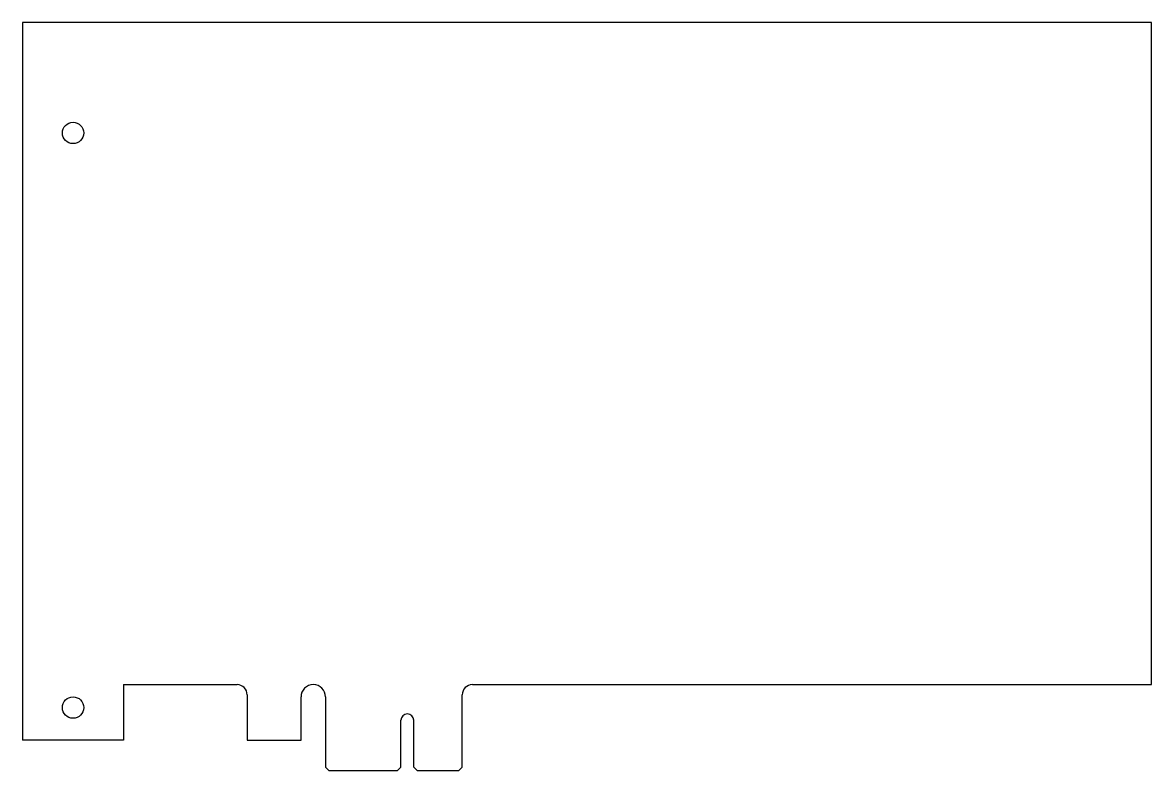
# Model space of a CAD drawing. Extents: x 65 to 232, y 49 to 161.
import ezdxf

# ---------------------------------------------------------------- set-up
doc = ezdxf.new("R2010")
doc.units = 0
doc.layers.add('ProjItem', color=7, linetype='CONTINUOUS')

msp = doc.modelspace()

# ---------------------------------------------------------------- linework, layer by layer
at = {"layer": 'ProjItem'}
for p, q in [((64.675, 160.575), (64.675, 53.925)), ((232.325, 160.575), (64.675, 160.575)), ((232.325, 62.175), (232.325, 160.575)), ((79.675, 62.175), (96.525, 62.175)), ((79.675, 62.175), (79.675, 53.925)), ((131.475, 62.175), (232.325, 62.175)), ((98.025, 60.675), (98.025, 53.925)), ((129.975, 49.925), (129.975, 60.675)), ((106.025, 53.925), (106.025, 60.35)), ((109.675, 60.35), (109.675, 49.925)), ((120.875, 49.925), (120.875, 56.875)), ((122.775, 49.925), (122.775, 56.875)), ((79.675, 53.925), (64.675, 53.925)), ((98.025, 53.925), (106.025, 53.925)), ((109.675, 49.925), (110.175, 49.425)), ((110.175, 49.425), (120.375, 49.425)), ((120.375, 49.425), (120.875, 49.925)), ((122.775, 49.925), (123.275, 49.425)), ((123.275, 49.425), (129.475, 49.425)), ((129.475, 49.425), (129.975, 49.925))]:
    msp.add_line(p, q, dxfattribs=at)
for centre in [(72.175, 144.175), (72.175, 58.775)]:
    msp.add_circle(centre, 1.59, dxfattribs=at)
for centre, radius, start, end in [((96.525, 60.675), 1.5, 0, 90), ((107.85, 60.35), 1.825, 0, 180), ((131.475, 60.675), 1.5, 90, 180), ((121.825, 56.875), 0.95, 0, 180)]:
    msp.add_arc(centre, radius, start, end, dxfattribs=at)

doc.saveas('drawing.dxf')
